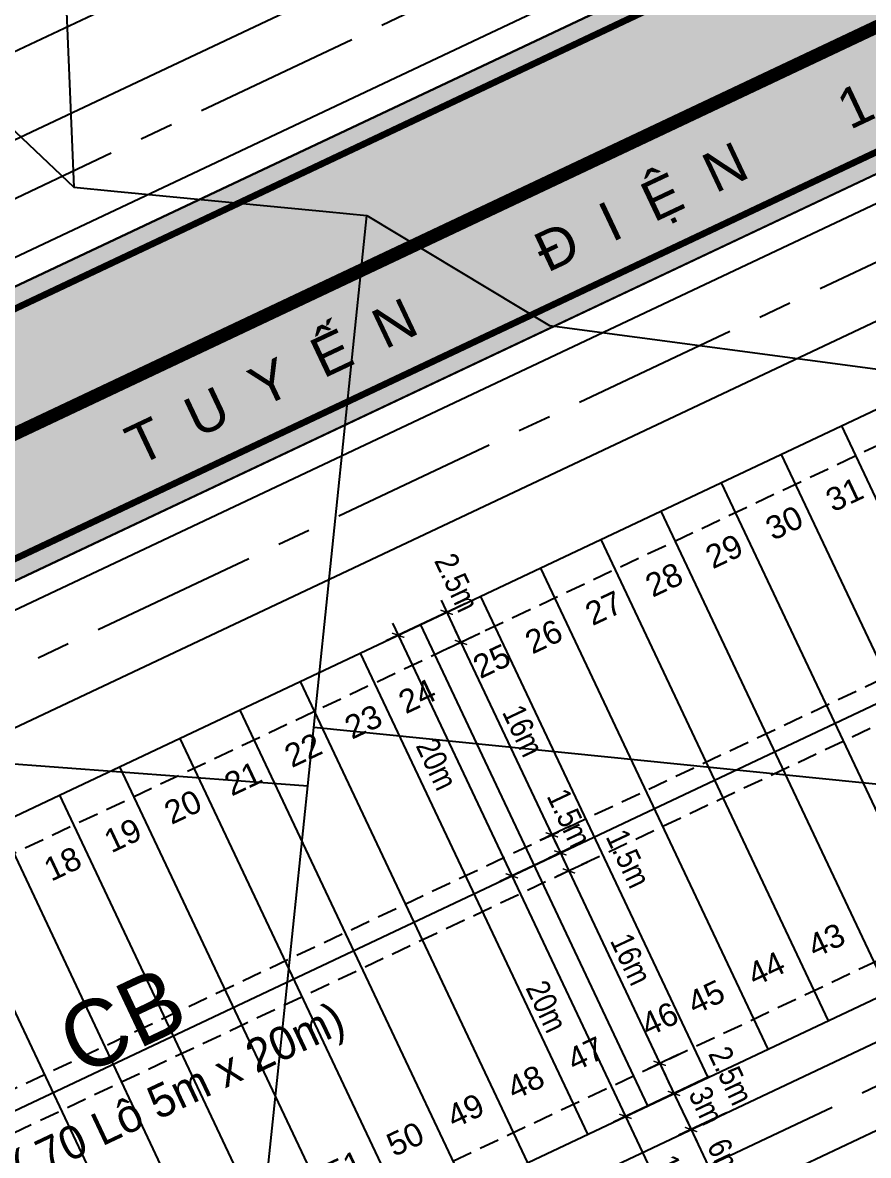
# Model space of a CAD drawing. Extents: x 597165 to 598689, y 1181586 to 1183364.
# Drawn here: x 597535.2 to 597598.8, y 1182626.3 to 1182711.4 of the extents above; entities that cross this region are included whole.
import ezdxf
from ezdxf.enums import TextEntityAlignment as Align

# ---------------------------------------------------------------- set-up
doc = ezdxf.new("R2010")
doc.units = 0
doc.header["$MEASUREMENT"] = 0
doc.linetypes.add('CENTER', pattern=[2, 1.25, -0.25, 0.25, -0.25])
doc.linetypes.add('DASHED', pattern=[0.75, 0.5, -0.25])
doc.layers.get('0').update_dxf_attribs({"linetype": 'CONTINUOUS'})
doc.layers.get('DEFPOINTS').update_dxf_attribs({"color": 8, "linetype": 'CONTINUOUS'})
for name, color, linetype in [('CGXD', 3, 'CONTINUOUS'), ('DIM-T', 7, 'CONTINUOUS'), ('DTEXT', 7, 'CONTINUOUS'), ('DTEXT-TENLO', 4, 'CONTINUOUS'), ('HA-CAY-XANH-KO', 3, 'CONTINUOUS'), ('NEN-HT', 8, 'CONTINUOUS'), ('NET-LENGOAI', 4, 'CONTINUOUS'), ('NET-LETRONG', 5, 'CONTINUOUS'), ('NET-LO-GIOI-DIEN-GIOI', 7, 'CENTER'), ('NET-PLO', 2, 'CONTINUOUS'), ('NET-RANH-DAT', 7, 'CONTINUOUS'), ('NET-TIM', 2, 'CENTER'), ('TEXT-SOLO', 7, 'CONTINUOUS')]:
    doc.layers.add(name, color=color, linetype=linetype)
doc.styles.add('AVO', font='VHELVEN.TTF')
doc.styles.add('VHEL-B', font='VHELVEB.TTF')
doc.styles.add('VHEL-C-R', font='VHELVCN.TTF')
doc.styles.add('VTIMES-R', font='VAPTIMN.TTF')
doc.dimstyles.new('TL1000', dxfattribs={"dimscale": 0, "dimtxt": 2, "dimasz": 0.7, "dimexe": 1, "dimexo": 1, "dimgap": 0.5, "dimtad": 1, "dimdec": 1, "dimzin": 12, "dimtxsty": 'VHEL-C-R', "dimblk1": 'ARCHTICK', "dimblk2": 'ARCHTICK', "dimsah": 1, "dimcen": -0.09, "dimdle": 1, "dimclrd": 256, "dimclre": 256, "dimclrt": 256, "dimazin": 3, "dimtfac": 0.005, "dimtdec": 1, "dimtix": 1, "dimtmove": 0, "dimatfit": 3, "dimtolj": 1, "dimtzin": 0})

# ---------------------------------------------------------------- blocks, each defined once
blk = doc.blocks.new('_ARCHTICK')
at = {"color": 0, "linetype": 'BYBLOCK', "const_width": 0.15}
blk.add_lwpolyline([(-0.5, -0.5), (0.5, 0.5)], dxfattribs=at)
blk = doc.blocks.new('*D426')
at = {"linetype": 'BYBLOCK'}
for p, q in [((597586.826, 1182632.2), (597583.247, 1182630.509)), ((597583.724, 1182631.84), (597585.86, 1182627.319)), ((597588.107, 1182629.487), (597584.528, 1182627.797))]:
    blk.add_line(p, q, dxfattribs=at)
at = {"layer": 'DEFPOINTS', "color": 0, "linetype": 'BYBLOCK'}
for p in [(597587.73, 1182632.627), (597589.012, 1182629.914), (597585.432, 1182628.224)]:
    blk.add_point(p, dxfattribs=at)
at = {"linetype": 'BYBLOCK', "xscale": 0.7, "yscale": 0.7, "zscale": 0.7}
for p, rotation in [((597584.151, 1182630.936), 115.2825172548801), ((597585.432, 1182628.224), 295.2825172548801)]:
    blk.add_blockref('_ARCHTICK', p, dxfattribs=dict(at, rotation=rotation))
at = {"linetype": 'BYBLOCK', "insert": (597586.578, 1182630.01), "char_height": 1.75, "attachment_point": 5, "rotation": 295.28252, "style": 'VHEL-C-R'}
blk.add_mtext('\\A1;3m', dxfattribs=at)
blk = doc.blocks.new('*D425')
at = {"linetype": 'BYBLOCK'}
for p, q in [((597585.005, 1182629.128), (597588.422, 1182621.894)), ((597590.67, 1182624.062), (597587.091, 1182622.371))]:
    blk.add_line(p, q, dxfattribs=at)
at = {"layer": 'DEFPOINTS', "color": 0, "linetype": 'BYBLOCK'}
for p in [(597589.012, 1182629.914), (597591.574, 1182624.489), (597587.995, 1182622.798)]:
    blk.add_point(p, dxfattribs=at)
at = {"linetype": 'BYBLOCK', "xscale": 0.7, "yscale": 0.7, "zscale": 0.7}
for p, rotation in [((597585.432, 1182628.224), 115.2825172548801), ((597587.995, 1182622.798), 295.2825172548801)]:
    blk.add_blockref('_ARCHTICK', p, dxfattribs=dict(at, rotation=rotation))
at = {"linetype": 'BYBLOCK', "insert": (597587.974, 1182626.106), "char_height": 1.75, "attachment_point": 5, "rotation": 295.28252, "style": 'VHEL-C-R'}
blk.add_mtext('\\A1;6m', dxfattribs=at)
blk = doc.blocks.new('*D423')
at = {"linetype": 'BYBLOCK'}
for p, q in [((597580.074, 1182630.116), (597586.053, 1182617.457)), ((597591.88, 1182621.316), (597584.722, 1182617.935))]:
    blk.add_line(p, q, dxfattribs=at)
at = {"layer": 'DEFPOINTS', "color": 0, "linetype": 'BYBLOCK'}
for p in [(597587.66, 1182632.593), (597592.785, 1182621.743), (597585.626, 1182618.362)]:
    blk.add_point(p, dxfattribs=at)
at = {"linetype": 'BYBLOCK', "xscale": 0.7, "yscale": 0.7, "zscale": 0.7}
for p, rotation in [((597580.501, 1182629.212), 115.2825172535948), ((597585.626, 1182618.362), 295.2825172535948)]:
    blk.add_blockref('_ARCHTICK', p, dxfattribs=dict(at, rotation=rotation))
at = {"linetype": 'BYBLOCK', "insert": (597584.307, 1182624.374), "char_height": 1.75, "attachment_point": 5, "rotation": 295.28252, "style": 'VHEL-C-R'}
blk.add_mtext('\\A1;12m', dxfattribs=at)
blk = doc.blocks.new('*D418')
at = {"linetype": 'BYBLOCK'}
for p, q in [((597568.485, 1182667.774), (597566.164, 1182666.678)), ((597566.641, 1182668.009), (597568.136, 1182664.844)), ((597569.553, 1182665.513), (597567.231, 1182664.417))]:
    blk.add_line(p, q, dxfattribs=at)
at = {"layer": 'DEFPOINTS', "color": 0, "linetype": 'BYBLOCK'}
for p in [(597569.389, 1182668.201), (597570.457, 1182665.941), (597568.136, 1182664.844)]:
    blk.add_point(p, dxfattribs=at)
at = {"linetype": 'BYBLOCK', "xscale": 0.7, "yscale": 0.7, "zscale": 0.7}
for p, rotation in [((597567.068, 1182667.105), 115.2825172541635), ((597568.136, 1182664.844), 295.2825172541635)]:
    blk.add_blockref('_ARCHTICK', p, dxfattribs=dict(at, rotation=rotation))
at = {"linetype": 'BYBLOCK', "insert": (597567.828, 1182669.338), "char_height": 1.75, "attachment_point": 5, "rotation": 295.28252, "style": 'VHEL-C-R'}
blk.add_mtext('\\A1;2.5m', dxfattribs=at)
blk = doc.blocks.new('*D417')
at = {"linetype": 'BYBLOCK'}
for p, q in [((597567.709, 1182665.748), (597575.396, 1182649.473)), ((597576.386, 1182651.046), (597574.065, 1182649.95))]:
    blk.add_line(p, q, dxfattribs=at)
at = {"layer": 'DEFPOINTS', "color": 0, "linetype": 'BYBLOCK'}
for p in [(597570.457, 1182665.941), (597577.29, 1182651.473), (597574.969, 1182650.377)]:
    blk.add_point(p, dxfattribs=at)
at = {"linetype": 'BYBLOCK', "xscale": 0.7, "yscale": 0.7, "zscale": 0.7}
for p, rotation in [((597568.136, 1182664.844), 115.2825172541635), ((597574.969, 1182650.377), 295.2825172541635)]:
    blk.add_blockref('_ARCHTICK', p, dxfattribs=dict(at, rotation=rotation))
at = {"linetype": 'BYBLOCK', "insert": (597572.812, 1182658.206), "char_height": 1.75, "attachment_point": 5, "rotation": 295.28252, "style": 'VHEL-C-R'}
blk.add_mtext('\\A1;16m', dxfattribs=at)
blk = doc.blocks.new('*D416')
at = {"linetype": 'BYBLOCK'}
for p, q in [((597574.542, 1182651.281), (597575.61, 1182649.02)), ((597577.027, 1182649.69), (597574.705, 1182648.593))]:
    blk.add_line(p, q, dxfattribs=at)
at = {"layer": 'DEFPOINTS', "color": 0, "linetype": 'BYBLOCK'}
for p in [(597577.29, 1182651.473), (597577.931, 1182650.117), (597575.61, 1182649.02)]:
    blk.add_point(p, dxfattribs=at)
at = {"linetype": 'BYBLOCK', "xscale": 0.7, "yscale": 0.7, "zscale": 0.7}
for p, rotation in [((597574.969, 1182650.377), 115.2825172541635), ((597575.61, 1182649.02), 295.2825172541635)]:
    blk.add_blockref('_ARCHTICK', p, dxfattribs=dict(at, rotation=rotation))
at = {"linetype": 'BYBLOCK', "insert": (597576.282, 1182651.647), "char_height": 1.75, "attachment_point": 5, "rotation": 295.28252, "style": 'VHEL-C-R'}
blk.add_mtext('\\A1;1.5m', dxfattribs=at)
blk = doc.blocks.new('*D415')
at = {"linetype": 'BYBLOCK'}
for p, q in [((597575.182, 1182649.925), (597576.25, 1182647.664)), ((597577.667, 1182648.333), (597575.346, 1182647.237))]:
    blk.add_line(p, q, dxfattribs=at)
at = {"layer": 'DEFPOINTS', "color": 0, "linetype": 'BYBLOCK'}
for p in [(597577.931, 1182650.117), (597578.571, 1182648.761), (597576.25, 1182647.664)]:
    blk.add_point(p, dxfattribs=at)
at = {"linetype": 'BYBLOCK', "xscale": 0.7, "yscale": 0.7, "zscale": 0.7}
for p, rotation in [((597575.61, 1182649.02), 115.2825172541635), ((597576.25, 1182647.664), 295.2825172541635)]:
    blk.add_blockref('_ARCHTICK', p, dxfattribs=dict(at, rotation=rotation))
at = {"linetype": 'BYBLOCK', "insert": (597580.719, 1182648.591), "char_height": 1.75, "attachment_point": 5, "rotation": 295.28252, "style": 'VHEL-C-R'}
blk.add_mtext('\\A1;1.5m', dxfattribs=at)
blk = doc.blocks.new('*D414')
at = {"linetype": 'BYBLOCK'}
for p, q in [((597575.823, 1182648.568), (597583.511, 1182632.293)), ((597584.5, 1182633.866), (597582.179, 1182632.77))]:
    blk.add_line(p, q, dxfattribs=at)
at = {"layer": 'DEFPOINTS', "color": 0, "linetype": 'BYBLOCK'}
for p in [(597578.571, 1182648.761), (597585.405, 1182634.293), (597583.083, 1182633.197)]:
    blk.add_point(p, dxfattribs=at)
at = {"linetype": 'BYBLOCK', "xscale": 0.7, "yscale": 0.7, "zscale": 0.7}
for p, rotation in [((597576.25, 1182647.664), 115.2825172541635), ((597583.083, 1182633.197), 295.2825172541635)]:
    blk.add_blockref('_ARCHTICK', p, dxfattribs=dict(at, rotation=rotation))
at = {"linetype": 'BYBLOCK', "insert": (597580.927, 1182641.026), "char_height": 1.75, "attachment_point": 5, "rotation": 295.28252, "style": 'VHEL-C-R'}
blk.add_mtext('\\A1;16m', dxfattribs=at)
blk = doc.blocks.new('*D413')
at = {"linetype": 'BYBLOCK'}
for p, q in [((597582.656, 1182634.101), (597584.151, 1182630.936)), ((597585.568, 1182631.605), (597583.247, 1182630.509))]:
    blk.add_line(p, q, dxfattribs=at)
at = {"layer": 'DEFPOINTS', "color": 0, "linetype": 'BYBLOCK'}
for p in [(597585.405, 1182634.293), (597586.472, 1182632.033), (597584.151, 1182630.936)]:
    blk.add_point(p, dxfattribs=at)
at = {"linetype": 'BYBLOCK', "xscale": 0.7, "yscale": 0.7, "zscale": 0.7}
for p, rotation in [((597583.083, 1182633.197), 115.2825172541635), ((597584.151, 1182630.936), 295.2825172541635)]:
    blk.add_blockref('_ARCHTICK', p, dxfattribs=dict(at, rotation=rotation))
at = {"linetype": 'BYBLOCK', "insert": (597588.425, 1182632.266), "char_height": 1.75, "attachment_point": 5, "rotation": 295.28252, "style": 'VHEL-C-R'}
blk.add_mtext('\\A1;2.5m', dxfattribs=at)
blk = doc.blocks.new('*D412')
at = {"linetype": 'BYBLOCK'}
for p, q in [((597567.156, 1182667.146), (597562.514, 1182664.954)), ((597562.991, 1182666.285), (597572.387, 1182646.392)), ((597575.698, 1182649.062), (597571.055, 1182646.869))]:
    blk.add_line(p, q, dxfattribs=at)
at = {"layer": 'DEFPOINTS', "color": 0, "linetype": 'BYBLOCK'}
for p in [(597568.06, 1182667.573), (597576.602, 1182649.489), (597571.959, 1182647.296)]:
    blk.add_point(p, dxfattribs=at)
at = {"linetype": 'BYBLOCK', "xscale": 0.7, "yscale": 0.7, "zscale": 0.7}
for p, rotation in [((597563.418, 1182665.381), 115.2825172533434), ((597571.959, 1182647.296), 295.2825172533433)]:
    blk.add_blockref('_ARCHTICK', p, dxfattribs=dict(at, rotation=rotation))
at = {"linetype": 'BYBLOCK', "insert": (597566.32, 1182655.692), "char_height": 1.75, "attachment_point": 5, "rotation": 295.28252, "style": 'VHEL-C-R'}
blk.add_mtext('\\A1;20m', dxfattribs=at)
blk = doc.blocks.new('*D411')
at = {"linetype": 'BYBLOCK'}
for p, q in [((597575.698, 1182649.062), (597571.055, 1182646.869)), ((597571.532, 1182648.201), (597580.928, 1182628.308)), ((597584.239, 1182630.978), (597579.597, 1182628.785))]:
    blk.add_line(p, q, dxfattribs=at)
at = {"layer": 'DEFPOINTS', "color": 0, "linetype": 'BYBLOCK'}
for p in [(597576.602, 1182649.489), (597585.143, 1182631.405), (597580.501, 1182629.212)]:
    blk.add_point(p, dxfattribs=at)
at = {"linetype": 'BYBLOCK', "xscale": 0.7, "yscale": 0.7, "zscale": 0.7}
for p, rotation in [((597571.959, 1182647.296), 115.2825172533434), ((597580.501, 1182629.212), 295.2825172533433)]:
    blk.add_blockref('_ARCHTICK', p, dxfattribs=dict(at, rotation=rotation))
at = {"linetype": 'BYBLOCK', "insert": (597574.581, 1182637.475), "char_height": 1.75, "attachment_point": 5, "rotation": 295.28252, "style": 'VHEL-C-R'}
blk.add_mtext('\\A1;20m', dxfattribs=at)

msp = doc.modelspace()

# ---------------------------------------------------------------- hatches: boundary and pattern name
at = {"layer": 'HA-CAY-XANH-KO'}
h = msp.add_hatch(dxfattribs=at)
h.set_pattern_fill('AR-SAND', color=256, scale=2, angle=359.765823, style=0)
h.set_pattern_definition([(37.26582263, (0, 0), (-0.11023521, 3.854130278), [0, -3.04, 0, -3.4, 0, -3.25]), (7.26582263, (0, 0), (3.562592942, 5.629778284), [0, -1.64, 0, -2.74, 0, -1.05]), (327.26582263, (-2.46, 0.01), (6.228277961, -0.014137947), [0, -1, 0, -3.6, 0, -4.7]), (317.26582263, (-2.46, 0.01), (6.019377384, 1.73076346), [0, -0.5, 0, -2.36, 0, -2.7])])
h.paths.add_polyline_path([(597653.6476, 1182725.6934, 0.4207851), (597655.5169, 1182731.0991, -0.0055962), (597655.5561, 1182731.0186), (597650.4311, 1182741.8691, 0.4142136), (597645.1059, 1182743.7776), (597443.964, 1182648.7734), (597439.3977, 1182646.6166, 0.4142136), (597437.4892, 1182641.2914), (597442.6142, 1182630.4409, 0.4142136), (597447.9394, 1182628.5323), (597452.5056, 1182630.6891)])

# ---------------------------------------------------------------- linework, layer by layer
at = {"layer": 'CGXD', "linetype": 'DASHED', "ltscale": 3}
for points in [[(597624.0755, 1182673.571), (597618.7521, 1182684.8415), (597614.0453, 1182686.5285), (597458.5851, 1182613.1008), (597456.8982, 1182608.394), (597462.2216, 1182597.1235)], [(597628.9931, 1182654.881), (597630.68, 1182659.5878), (597625.3567, 1182670.8584), (597479.3263, 1182601.8846), (597486.1596, 1182587.4172)]]:
    msp.add_lwpolyline(points, close=True, dxfattribs=at)
at = {"layer": 'NEN-HT', "linetype": 'CONTINUOUS'}
for p, q in [((597536.97, 1182748.7), (597539.04, 1182699.07)), ((597519.66, 1182717.37), (597539.04, 1182699.07)), ((597539.04, 1182699.07), (597542.08, 1182698.78)), ((597542.08, 1182698.78), (597558, 1182697.24)), ((597557.07, 1182658.44), (597561.05, 1182696.94)), ((597558, 1182697.24), (597561.05, 1182696.94)), ((597561.05, 1182696.94), (597574.79, 1182688.68)), ((597574.79, 1182688.68), (597607.52, 1182684.31)), ((597466.12, 1182660.87), (597556.62, 1182654.06)), ((597556.62, 1182654.06), (597557.07, 1182658.44)), ((597604.14, 1182653.7), (597557.07, 1182658.44)), ((597554.97, 1182638.12), (597556.62, 1182654.06)), ((597553.29, 1182621.95), (597554.97, 1182638.12))]:
    msp.add_line(p, q, dxfattribs=at)
at = {"layer": 'NET-LENGOAI', "ltscale": 20}
for p, q in [((597400.7666, 1182639.4295), (597641.7393, 1182753.2468)), ((597442.1597, 1182650.133), (597640.6349, 1182743.8777)), ((597650.8849, 1182722.1766), (597452.4097, 1182628.4319)), ((597611.3514, 1182694.6565), (597454.9228, 1182620.7715)), ((597475.8498, 1182576.465), (597632.2784, 1182650.3501)), ((597569.7376, 1182614.1749), (597634.8409, 1182644.9248))]:
    msp.add_line(p, q, dxfattribs=at)
at = {"layer": 'NET-LETRONG'}
for p, q in [((597443.964, 1182648.7734), (597645.1059, 1182743.7776)), ((597645.1059, 1182743.7776), (597443.964, 1182648.7734)), ((597653.6476, 1182725.6934), (597452.5056, 1182630.6891)), ((597452.5056, 1182630.6891), (597653.6476, 1182725.6934)), ((597471.4453, 1182679.4484), (597561.8666, 1182722.1566)), ((597537.96, 1182653.3564), (597613.9139, 1182689.2312)), ((597456.5811, 1182614.9191), (597537.96, 1182653.3564)), ((597555.0433, 1182617.1878), (597630.9972, 1182653.0627))]:
    msp.add_line(p, q, dxfattribs=at)
at = {"layer": 'NET-LO-GIOI-DIEN-GIOI', "ltscale": 20, "const_width": 0.5}
for points in [[(598248.7143, 1183027.2178), (597268.9157, 1182564.4349)], [(598255.9747, 1183011.8462), (597276.1761, 1182549.0632)]]:
    msp.add_lwpolyline(points, dxfattribs=at)
at = {"layer": 'NET-PLO'}
for p, q in [((597596.7339, 1182681.1167), (597613.8171, 1182644.9482)), ((597592.2128, 1182678.9813), (597609.2961, 1182642.8128)), ((597587.6917, 1182676.8459), (597604.775, 1182640.6774)), ((597583.1707, 1182674.7105), (597600.2539, 1182638.5419)), ((597460.6017, 1182594.6994), (597626.9766, 1182673.2824)), ((597578.6496, 1182672.5751), (597595.7329, 1182636.4065)), ((597574.1285, 1182670.4396), (597591.2118, 1182634.2711)), ((597569.6075, 1182668.3042), (597586.6908, 1182632.1357)), ((597565.0864, 1182666.1688), (597582.1697, 1182630.0003)), ((597560.5653, 1182664.0334), (597577.6486, 1182627.8649)), ((597556.0443, 1182661.898), (597573.1276, 1182625.7295)), ((597551.5232, 1182659.7626), (597568.6065, 1182623.5941)), ((597547.0021, 1182657.6272), (597564.0854, 1182621.4587)), ((597542.4811, 1182655.4918), (597559.5644, 1182619.3233)), ((597537.96, 1182653.3564), (597555.0433, 1182617.1878)), ((597533.439, 1182651.221), (597550.5222, 1182615.0524)), ((597528.9179, 1182649.0855), (597546.0012, 1182612.917))]:
    msp.add_line(p, q, dxfattribs=at)
at = {"layer": 'NET-RANH-DAT', "color": 1, "linetype": 'DASHED', "ltscale": 20, "const_width": 1, "flags": 128}
msp.add_lwpolyline([(598126.1169, 1182959.9116), (597667.9131, 1182743.4907), (597347.4026, 1182592.1057)], dxfattribs=at)
at = {"layer": 'NET-TIM', "ltscale": 10}
for p, q in [((597295.449, 1182585.2617), (598110.7818, 1182970.3634)), ((598148.9609, 1182953.0064), (597309.1156, 1182556.3269)), ((597458.1426, 1182564.7837), (597643.506, 1182652.3354))]:
    msp.add_line(p, q, dxfattribs=at)

# ---------------------------------------------------------------- texts
at = {"layer": 'DTEXT', "style": 'VHEL-B'}
msp.add_text('H  AØ  N  H           L  A  N  G               T  U  Y  EÁ  N         Ñ  I  EÄ  N       1  1  0   K V', height=3, rotation=25.282517, dxfattribs=at).set_placement((597482.8314, 1182649.2563))
at = {"layer": 'DTEXT-TENLO', "style": 'VTIMES-R'}
for s, height, p in [('CB', 5, (597543.7047, 1182634.1604)), ('( 70 Loâ 5m x 20m)', 2.5, (597547.3646, 1182629.8725))]:
    msp.add_text(s, height=height, rotation=25.282517, dxfattribs=at).set_placement(p, align=Align.CENTER)
at = {"layer": 'TEXT-SOLO', "color": 3, "style": 'AVO'}
for s, p in [('31', (597597.3346, 1182675.1821)), ('30', (597592.8136, 1182673.0467)), ('29', (597588.2925, 1182670.9112)), ('28', (597583.7715, 1182668.7758)), ('27', (597579.2504, 1182666.6404)), ('26', (597574.7293, 1182664.505)), ('25', (597570.8155, 1182662.6564)), ('24', (597565.2164, 1182660.0118)), ('23', (597561.1661, 1182658.0988)), ('22', (597556.6451, 1182655.9634)), ('21', (597552.124, 1182653.828)), ('20', (597547.6029, 1182651.6926)), ('19', (597543.0819, 1182649.5571)), ('18', (597538.5608, 1182647.4217)), ('43', (597595.9692, 1182641.6699)), ('44', (597591.4481, 1182639.5345)), ('45', (597586.927, 1182637.3991)), ('46', (597583.4357, 1182635.7501)), ('47', (597577.8849, 1182633.1283)), ('48', (597573.3638, 1182630.9929)), ('49', (597568.8428, 1182628.8575)), ('50', (597564.3217, 1182626.7221)), ('51', (597559.8006, 1182624.5867))]:
    msp.add_text(s, height=1.75, rotation=25.282517, dxfattribs=at).set_placement(p, align=Align.CENTER)

# ---------------------------------------------------------------- dimensions: what is measured, and where the dimension line sits
at = {"layer": 'DIM-T'}
for base, p1, p2, override, picture, middle, dimtype in [((597568.1356, 1182664.8442), (597569.3891, 1182668.2011), (597570.4568, 1182665.9406), {"dimscale": 1, "dimtxt": 1.75, "dimpost": 'm'}, '*D418', (597567.8278, 1182669.3378), 161), ((597571.9595, 1182647.2965), (597568.0602, 1182667.5734), (597576.6018, 1182649.4892), {"dimscale": 1, "dimtxt": 1.75, "dimpost": 'm'}, '*D412', (597566.3199, 1182655.6921), 161), ((597575.6096, 1182649.0205), (597577.2901, 1182651.4731), (597577.9307, 1182650.1168), {"dimscale": 1, "dimtxt": 1.75, "dimpost": 'm', "dimse1": 1}, '*D416', (597576.2815, 1182651.6474), 160), ((597576.2502, 1182647.6642), (597577.9307, 1182650.1168), (597578.5714, 1182648.7605), {"dimscale": 1, "dimtxt": 1.75, "dimpost": 'm', "dimse1": 1}, '*D415', (597580.7191, 1182648.5909), 160), ((597580.5011, 1182629.2122), (597576.6018, 1182649.4892), (597585.1435, 1182631.4049), {"dimscale": 1, "dimtxt": 1.75, "dimpost": 'm'}, '*D411', (597574.5808, 1182637.4753), 161), ((597584.1512, 1182630.9362), (597585.4047, 1182634.2931), (597586.4724, 1182632.0326), {"dimscale": 1, "dimtxt": 1.75, "dimpost": 'm', "dimse1": 1}, '*D413', (597588.4246, 1182632.2655), 160), ((597585.4324, 1182628.2236), (597587.7304, 1182632.6268), (597589.0117, 1182629.9142), {"dimscale": 1, "dimtxt": 1.75, "dimpost": 'm'}, '*D426', (597586.5785, 1182630.0097), 161)]:
    dim = msp.add_linear_dim(base=base, p1=p1, p2=p2, angle=295.282517, dimstyle='TL1000', override=override, dxfattribs=at)
    dim.commit()
    dim.dimension.update_dxf_attribs({"geometry": picture, "text_midpoint": middle, "dimtype": dimtype})
for base, p1, p2, picture, middle in [((597574.9689, 1182650.3768), (597570.4568, 1182665.9406), (597577.2901, 1182651.4731), '*D417', (597572.8124, 1182658.2057)), ((597583.0835, 1182633.1968), (597578.5714, 1182648.7605), (597585.4047, 1182634.2931), '*D414', (597580.927, 1182641.0257)), ((597587.9949, 1182622.7983), (597589.0117, 1182629.9142), (597591.5742, 1182624.4889), '*D425', (597587.9739, 1182626.1062))]:
    dim = msp.add_linear_dim(base=base, p1=p1, p2=p2, angle=295.282517, dimstyle='TL1000', override={"dimscale": 1, "dimtxt": 1.75, "dimpost": 'm', "dimse1": 1}, dxfattribs=at)
    dim.commit()
    dim.dimension.update_dxf_attribs({"geometry": picture, "text_midpoint": middle})
dim = msp.add_aligned_dim(p1=(597587.6596, 1182632.5933), p2=(597592.7846, 1182621.7428), distance=-7.9168, dimstyle='TL1000', override={"dimscale": 1, "dimtxt": 1.75, "dimpost": 'm', "dimse1": 1}, dxfattribs=at)
dim.commit()
dim.dimension.update_dxf_attribs({"geometry": '*D423', "text_midpoint": (597584.3069, 1182624.3742)})

doc.saveas('drawing.dxf')
